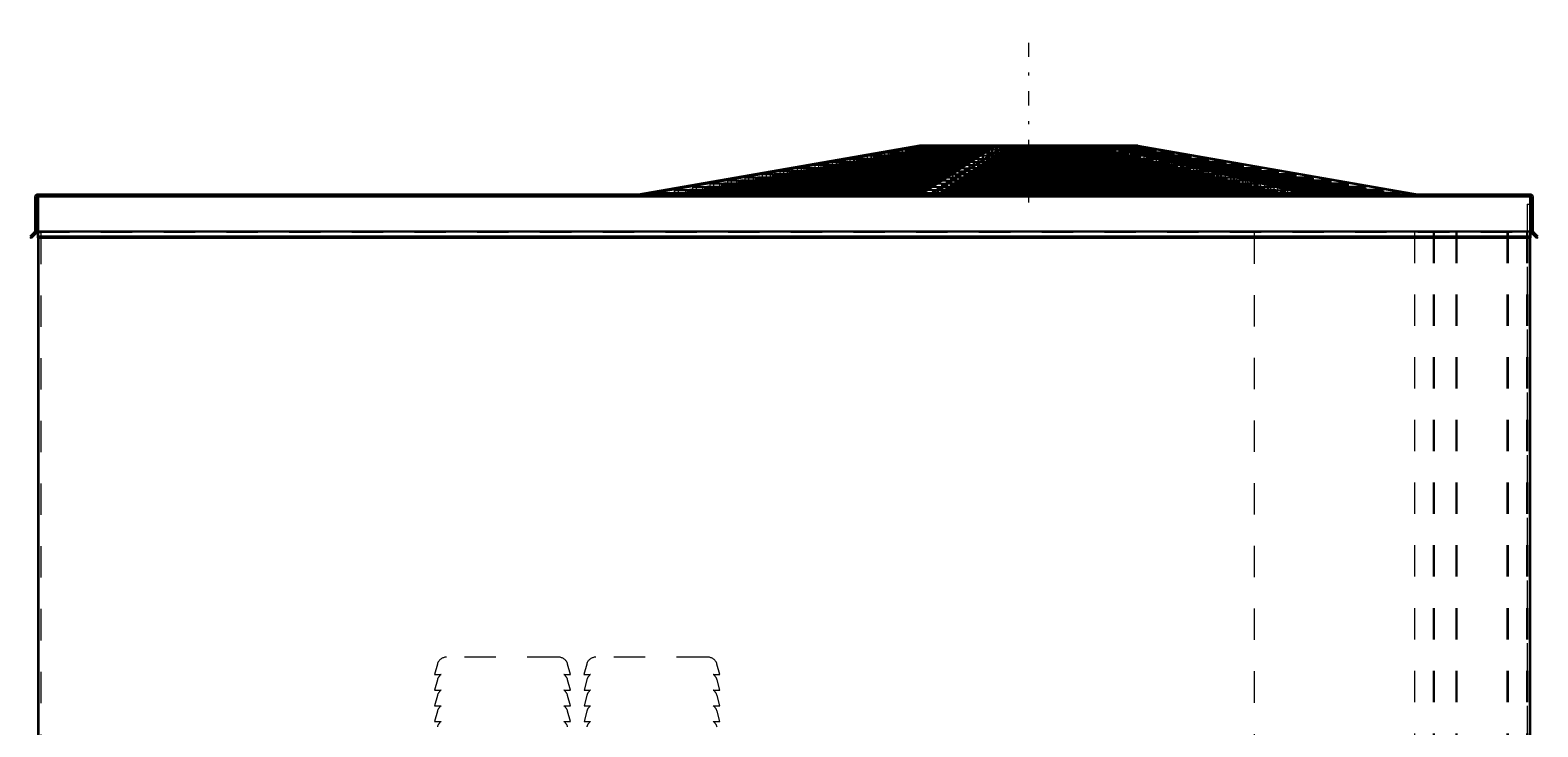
# Model space of a CAD drawing. Header units: inches. Extents: x -24.2 to 24.2, y -0.3 to 59.
# Drawn here: x -24.04 to 24.04, y 36.78 to 59 of the extents above; entities that cross this region are included whole.
import ezdxf

# ---------------------------------------------------------------- set-up
doc = ezdxf.new("R2010")
doc.units = ezdxf.units.IN
doc.header["$MEASUREMENT"] = 0
doc.linetypes.add('Center', pattern=[1.5, 0.45, -0.5, 0.05, -0.5])
doc.linetypes.add('Dashed', pattern=[2, 1, -1])
for name, color, linetype, lineweight in [('2d ConnectionPoints', 7, 'Continuous', 50), ('AM_0', 7, 'Continuous', 50), ('AM_4', 3, 'Continuous', 25), ('AM_7', 7, 'Center', 25), ('AM_9', 6, 'Dashed', 25)]:
    doc.layers.add(name, color=color, linetype=linetype, lineweight=lineweight)

msp = doc.modelspace()

# ---------------------------------------------------------------- linework, layer by layer
at = {"layer": '2d ConnectionPoints'}
msp.add_point((0, 53.75), dxfattribs=at)
msp.add_point((0, 53.75), dxfattribs=at)
at = {"layer": 'AM_0'}
for p, q in [((4.33, 55.308), (-4.643, 53.75)), ((-4.562, 53.75), (4.411, 55.308)), ((11.288, 55.308), (4.33, 55.308)), ((6.737, 55.308), (4.332, 53.75)), ((4.635, 53.75), (7.039, 55.308)), ((4.653, 55.308), (4.653, 55.279)), ((7.104, 55.308), (7.104, 55.279)), ((10.038, 55.308), (10.038, 55.279)), ((10.215, 55.308), (16.784, 53.75)), ((17.005, 53.75), (10.437, 55.308)), ((11.121, 55.279), (11.121, 55.308)), ((11.288, 55.308), (20.261, 53.75)), ((2.45, 54.901), (2.333, 54.88)), ((2.333, 54.88), (2.333, 54.802)), ((2.333, 54.88), (6.073, 54.88)), ((2.45, 54.901), (6.106, 54.901)), ((2.988, 55.001), (2.872, 54.979)), ((2.872, 54.979), (2.872, 54.901)), ((2.872, 54.979), (6.228, 54.979)), ((2.988, 55.001), (6.261, 55.001)), ((3.517, 55.098), (3.401, 55.077)), ((3.401, 55.077), (3.401, 55.001)), ((3.401, 55.077), (6.379, 55.077)), ((3.517, 55.098), (6.413, 55.098)), ((4.067, 55.2), (3.951, 55.178)), ((3.951, 55.178), (3.951, 55.098)), ((3.951, 55.178), (6.534, 55.178)), ((4.067, 55.2), (6.565, 55.2)), ((4.497, 55.279), (4.39, 55.259)), ((4.39, 55.259), (6.66, 55.259)), ((4.39, 55.259), (4.39, 55.2)), ((4.497, 55.279), (6.691, 55.279)), ((6.513, 54.901), (6.482, 54.88)), ((6.482, 54.88), (11.737, 54.88)), ((6.482, 54.88), (6.482, 54.802)), ((6.513, 54.901), (11.651, 54.901)), ((6.658, 55.001), (6.627, 54.979)), ((6.627, 54.979), (11.342, 54.979)), ((6.627, 54.979), (6.627, 54.901)), ((6.658, 55.001), (11.257, 55.001)), ((6.799, 55.098), (6.768, 55.077)), ((6.768, 55.077), (10.955, 55.077)), ((6.768, 55.077), (6.768, 55.001)), ((6.799, 55.098), (10.87, 55.098)), ((6.947, 55.2), (6.916, 55.178)), ((6.916, 55.178), (10.552, 55.178)), ((6.916, 55.178), (6.916, 55.098)), ((6.947, 55.2), (10.467, 55.2)), ((7.062, 55.279), (7.033, 55.259)), ((7.033, 55.259), (10.231, 55.259)), ((7.033, 55.259), (7.033, 55.2)), ((7.062, 55.279), (10.152, 55.279)), ((10.231, 55.259), (10.152, 55.279)), ((10.231, 55.259), (10.231, 55.2)), ((10.552, 55.178), (10.467, 55.2)), ((10.552, 55.178), (10.552, 55.098)), ((10.573, 55.279), (11.283, 55.279)), ((10.657, 55.259), (11.394, 55.259)), ((10.955, 55.077), (10.87, 55.098)), ((10.908, 55.2), (11.728, 55.2)), ((10.955, 55.077), (10.955, 55.001)), ((10.998, 55.178), (11.848, 55.178)), ((11.342, 54.979), (11.257, 55.001)), ((11.394, 55.259), (11.283, 55.279)), ((11.336, 55.098), (12.297, 55.098)), ((11.342, 54.979), (11.342, 54.901)), ((11.394, 55.2), (11.394, 55.259)), ((11.426, 55.077), (12.417, 55.077)), ((11.737, 54.88), (11.651, 54.901)), ((11.848, 55.178), (11.728, 55.2)), ((11.737, 54.88), (11.737, 54.802)), ((11.747, 55.001), (12.844, 55.001)), ((11.838, 54.979), (12.964, 54.979)), ((11.848, 55.098), (11.848, 55.178)), ((12.166, 54.901), (13.401, 54.901)), ((12.257, 54.88), (13.522, 54.88)), ((12.417, 55.077), (12.297, 55.098)), ((12.417, 55.001), (12.417, 55.077)), ((12.964, 54.979), (12.844, 55.001)), ((12.964, 54.901), (12.964, 54.979)), ((13.522, 54.88), (13.401, 54.901)), ((13.522, 54.802), (13.522, 54.88)), ((-0.245, 54.404), (-0.36, 54.382)), ((-0.36, 54.382), (-0.36, 54.304)), ((-0.36, 54.382), (5.307, 54.382)), ((-0.245, 54.404), (5.34, 54.404)), ((0.295, 54.503), (0.179, 54.482)), ((0.179, 54.482), (0.179, 54.404)), ((0.179, 54.482), (5.461, 54.482)), ((0.295, 54.503), (5.495, 54.503)), ((0.833, 54.603), (0.717, 54.581)), ((0.717, 54.581), (0.717, 54.503)), ((0.717, 54.581), (5.612, 54.581)), ((0.833, 54.603), (5.646, 54.603)), ((1.372, 54.702), (1.256, 54.681)), ((1.256, 54.681), (1.256, 54.603)), ((1.256, 54.681), (5.767, 54.681)), ((1.372, 54.702), (5.8, 54.702)), ((1.911, 54.802), (1.795, 54.78)), ((1.795, 54.78), (1.795, 54.702)), ((1.795, 54.78), (5.922, 54.78)), ((1.911, 54.802), (5.955, 54.802)), ((5.791, 54.404), (5.76, 54.382)), ((5.76, 54.382), (13.708, 54.382)), ((5.76, 54.382), (5.76, 54.304)), ((5.791, 54.404), (13.624, 54.404)), ((5.936, 54.503), (5.905, 54.482)), ((5.905, 54.482), (13.314, 54.482)), ((5.905, 54.482), (5.905, 54.404)), ((5.936, 54.503), (13.229, 54.503)), ((6.08, 54.603), (6.049, 54.581)), ((6.049, 54.581), (12.92, 54.581)), ((6.049, 54.581), (6.049, 54.503)), ((6.08, 54.603), (12.835, 54.603)), ((6.224, 54.702), (6.193, 54.681)), ((6.193, 54.681), (12.525, 54.681)), ((6.193, 54.681), (6.193, 54.603)), ((6.224, 54.702), (12.44, 54.702)), ((6.369, 54.802), (6.338, 54.78)), ((6.338, 54.78), (12.131, 54.78)), ((6.338, 54.78), (6.338, 54.702)), ((6.369, 54.802), (12.046, 54.802)), ((12.131, 54.78), (12.046, 54.802)), ((12.131, 54.78), (12.131, 54.702)), ((12.525, 54.681), (12.44, 54.702)), ((12.525, 54.681), (12.525, 54.603)), ((12.586, 54.802), (13.959, 54.802)), ((12.676, 54.78), (14.079, 54.78)), ((12.92, 54.581), (12.835, 54.603)), ((12.92, 54.581), (12.92, 54.503)), ((13.006, 54.702), (14.517, 54.702)), ((13.096, 54.681), (14.637, 54.681)), ((13.314, 54.482), (13.229, 54.503)), ((13.314, 54.482), (13.314, 54.404)), ((13.425, 54.603), (15.075, 54.603)), ((13.516, 54.581), (15.195, 54.581)), ((13.708, 54.382), (13.624, 54.404)), ((13.708, 54.382), (13.708, 54.304)), ((13.844, 54.503), (15.632, 54.503)), ((13.934, 54.482), (15.752, 54.482)), ((14.079, 54.78), (13.959, 54.802)), ((14.079, 54.702), (14.079, 54.78)), ((14.264, 54.404), (16.19, 54.404)), ((14.354, 54.382), (16.31, 54.382)), ((14.637, 54.681), (14.517, 54.702)), ((14.637, 54.603), (14.637, 54.681)), ((15.195, 54.581), (15.075, 54.603)), ((15.195, 54.503), (15.195, 54.581)), ((15.752, 54.482), (15.632, 54.503)), ((15.752, 54.404), (15.752, 54.482)), ((16.31, 54.382), (16.19, 54.404)), ((16.31, 54.304), (16.31, 54.382)), ((-2.949, 53.904), (-3.065, 53.883)), ((-3.065, 53.883), (-3.065, 53.807)), ((-3.065, 53.883), (4.535, 53.883)), ((-2.949, 53.904), (4.568, 53.904)), ((-2.399, 54.006), (-2.515, 53.984)), ((-2.515, 53.984), (-2.515, 53.904)), ((-2.515, 53.984), (4.693, 53.984)), ((-2.399, 54.006), (4.726, 54.006)), ((-1.861, 54.105), (-1.977, 54.084)), ((-1.977, 54.084), (-1.977, 54.006)), ((-1.977, 54.084), (4.847, 54.084)), ((-1.861, 54.105), (4.88, 54.105)), ((-1.322, 54.205), (-1.438, 54.183)), ((-1.438, 54.183), (-1.438, 54.105)), ((-1.438, 54.183), (4.998, 54.183)), ((-1.322, 54.205), (5.031, 54.205)), ((-0.784, 54.304), (-0.9, 54.283)), ((-0.9, 54.283), (-0.9, 54.205)), ((-0.9, 54.283), (5.152, 54.283)), ((-0.784, 54.304), (5.186, 54.304)), ((5.067, 53.904), (5.036, 53.883)), ((5.036, 53.883), (15.689, 53.883)), ((5.036, 53.883), (5.036, 53.807)), ((5.067, 53.904), (15.604, 53.904)), ((5.214, 54.006), (5.183, 53.984)), ((5.183, 53.984), (15.285, 53.984)), ((5.183, 53.984), (5.183, 53.904)), ((5.214, 54.006), (15.201, 54.006)), ((5.358, 54.105), (5.327, 54.084)), ((5.327, 54.084), (14.892, 54.084)), ((5.327, 54.084), (5.327, 54.006)), ((5.358, 54.105), (14.807, 54.105)), ((5.503, 54.205), (5.472, 54.183)), ((5.472, 54.183), (14.497, 54.183)), ((5.472, 54.183), (5.472, 54.105)), ((5.503, 54.205), (14.412, 54.205)), ((5.647, 54.304), (5.616, 54.283)), ((5.616, 54.283), (14.103, 54.283)), ((5.616, 54.283), (5.616, 54.205)), ((5.647, 54.304), (14.018, 54.304)), ((14.103, 54.283), (14.018, 54.304)), ((14.103, 54.283), (14.103, 54.205)), ((14.497, 54.183), (14.412, 54.205)), ((14.497, 54.183), (14.497, 54.105)), ((14.683, 54.304), (16.748, 54.304)), ((14.774, 54.283), (16.868, 54.283)), ((14.892, 54.084), (14.807, 54.105)), ((14.892, 54.084), (14.892, 54.006)), ((15.102, 54.205), (17.305, 54.205)), ((15.193, 54.183), (17.425, 54.183)), ((15.285, 53.984), (15.201, 54.006)), ((15.285, 53.984), (15.285, 53.904)), ((15.522, 54.105), (17.863, 54.105)), ((15.689, 53.883), (15.604, 53.904)), ((15.612, 54.084), (17.983, 54.084)), ((15.689, 53.883), (15.689, 53.807)), ((15.944, 54.006), (18.42, 54.006)), ((16.031, 53.984), (18.54, 53.984)), ((16.369, 53.904), (18.99, 53.904)), ((16.46, 53.883), (19.11, 53.883)), ((16.868, 54.283), (16.748, 54.304)), ((16.868, 54.205), (16.868, 54.283)), ((17.425, 54.183), (17.305, 54.205)), ((17.425, 54.105), (17.425, 54.183)), ((17.983, 54.084), (17.863, 54.105)), ((17.983, 54.006), (17.983, 54.084)), ((18.54, 53.984), (18.42, 54.006)), ((18.54, 53.904), (18.54, 53.984)), ((19.11, 53.883), (18.99, 53.904)), ((19.11, 53.807), (19.11, 53.883)), ((-23.877, 53.67), (-23.877, 52.586)), ((23.798, 53.75), (-23.798, 53.75)), ((-23.795, 53.75), (-23.795, 52.376)), ((-23.782, 53.75), (-23.782, 53.743)), ((23.782, 53.743), (-23.782, 53.743)), ((-3.478, 53.807), (-3.594, 53.785)), ((-3.594, 53.785), (-3.594, 53.75)), ((-3.594, 53.785), (4.384, 53.785)), ((-3.478, 53.807), (4.417, 53.807)), ((4.925, 53.807), (4.894, 53.785)), ((4.894, 53.785), (16.075, 53.785)), ((4.894, 53.785), (4.894, 53.75)), ((4.925, 53.807), (15.991, 53.807)), ((16.075, 53.785), (15.991, 53.807)), ((16.075, 53.785), (16.075, 53.75)), ((16.781, 53.807), (19.537, 53.807)), ((16.871, 53.785), (19.657, 53.785)), ((19.657, 53.785), (19.537, 53.807)), ((19.657, 53.75), (19.657, 53.785)), ((23.782, 53.75), (23.782, 53.743)), ((23.795, 53.75), (23.795, 52.376)), ((23.878, 52.586), (23.878, 53.67)), ((-23.887, 52.562), (-24.041, 52.409)), ((-24.041, 52.409), (-24.008, 52.376)), ((-24.008, 52.376), (-23.812, 52.572)), ((-23.812, 52.572), (-23.795, 52.572)), ((23.795, 52.409), (-23.795, 52.409)), ((23.795, 52.572), (23.812, 52.572)), ((23.812, 52.572), (24.008, 52.376)), ((24.041, 52.409), (23.887, 52.562)), ((24.008, 52.376), (24.041, 52.409)), ((23.795, 52.376), (-23.795, 52.376)), ((-23.782, 52.376), (-23.782, 4.49)), ((23.782, 52.376), (23.782, 4.49))]:
    msp.add_line(p, q, dxfattribs=at)
for centre, radius, start, end in [((-23.798, 53.67), 0.08, 90, 180), ((23.798, 53.67), 0.08, 0, 90), ((-23.911, 52.586), 0.034, 315, 360), ((23.911, 52.586), 0.034, 180, 225)]:
    msp.add_arc(centre, radius, start, end, dxfattribs=at)
at = {"layer": 'AM_4'}
for p, q in [((23.795, 53.67), (-23.795, 53.67)), ((23.795, 52.586), (-23.795, 52.586)), ((23.795, 52.562), (-23.795, 52.562))]:
    msp.add_line(p, q, dxfattribs=at)
at = {"layer": 'AM_7'}
msp.add_line((7.809, 53.5), (7.809, 59), dxfattribs=at)
at = {"layer": 'AM_9'}
for p, q in [((-1.387, 53.75), (5.181, 55.308)), ((5.403, 55.308), (-1.166, 53.75)), ((4.496, 55.308), (4.496, 53.75)), ((4.572, 55.308), (4.572, 53.75)), ((4.742, 55.308), (4.742, 54.966)), ((4.844, 54.808), (4.844, 55.308)), ((4.868, 54.808), (4.868, 55.308)), ((4.905, 54.808), (4.905, 55.308)), ((4.928, 54.808), (4.928, 55.308)), ((5.117, 54.966), (5.117, 55.308)), ((5.359, 55.308), (5.359, 53.75)), ((5.58, 55.308), (5.58, 53.75)), ((5.613, 54.966), (5.613, 55.308)), ((5.988, 54.966), (5.988, 55.308)), ((6.495, 54.808), (6.495, 55.308)), ((6.506, 54.808), (6.506, 55.308)), ((6.555, 54.808), (6.555, 55.308)), ((6.565, 54.808), (6.565, 55.308)), ((6.801, 55.308), (6.801, 53.75)), ((7.076, 54.808), (7.076, 55.308)), ((7.091, 54.808), (7.091, 55.308)), ((7.179, 54.808), (7.179, 55.308)), ((7.192, 54.808), (7.192, 55.308)), ((7.434, 54.966), (7.434, 55.308)), ((7.484, 54.808), (7.484, 55.308)), ((7.499, 54.808), (7.499, 55.308)), ((7.53, 54.808), (7.53, 55.308)), ((7.542, 54.808), (7.542, 55.308)), ((8.076, 54.808), (8.076, 55.308)), ((8.088, 54.808), (8.088, 55.308)), ((8.119, 54.808), (8.119, 55.308)), ((8.134, 54.808), (8.134, 55.308)), ((8.184, 54.966), (8.184, 55.308)), ((8.426, 54.808), (8.426, 55.308)), ((8.439, 54.808), (8.439, 55.308)), ((8.514, 55.308), (8.514, 53.75)), ((8.527, 54.808), (8.527, 55.308)), ((8.542, 54.808), (8.542, 55.308)), ((10.983, 53.75), (8.579, 55.308)), ((8.817, 55.308), (8.817, 53.75)), ((8.881, 55.308), (11.286, 53.75)), ((9.053, 54.808), (9.053, 55.308)), ((9.063, 54.808), (9.063, 55.308)), ((9.112, 54.808), (9.112, 55.308)), ((9.123, 54.808), (9.123, 55.308)), ((9.63, 55.308), (9.63, 54.966)), ((10.005, 54.966), (10.005, 55.308)), ((10.259, 55.308), (10.259, 53.75)), ((10.501, 54.966), (10.501, 55.308)), ((10.69, 54.808), (10.69, 55.308)), ((10.713, 54.808), (10.713, 55.308)), ((10.75, 54.808), (10.75, 55.308)), ((10.774, 54.808), (10.774, 55.308)), ((10.876, 54.966), (10.876, 55.308)), ((10.965, 55.308), (10.965, 53.75)), ((11.046, 55.308), (11.046, 53.75)), ((20.18, 53.75), (11.207, 55.308)), ((2.217, 54.901), (2.096, 54.88)), ((2.333, 54.88), (2.096, 54.88)), ((2.096, 54.88), (2.096, 53.75)), ((2.217, 54.901), (2.217, 53.75)), ((2.45, 54.901), (2.217, 54.901)), ((2.252, 54.88), (2.369, 54.901)), ((2.252, 54.88), (2.252, 53.75)), ((2.369, 54.901), (2.369, 53.75)), ((2.45, 54.901), (2.45, 53.75)), ((2.774, 55.001), (2.654, 54.979)), ((2.872, 54.979), (2.654, 54.979)), ((2.654, 54.979), (2.654, 53.75)), ((2.774, 55.001), (2.774, 53.75)), ((2.988, 55.001), (2.774, 55.001)), ((2.791, 54.979), (2.907, 55.001)), ((2.791, 54.979), (2.791, 53.75)), ((2.872, 54.901), (2.872, 53.75)), ((2.907, 55.001), (2.907, 53.75)), ((2.988, 55.001), (2.988, 53.75)), ((3.321, 55.098), (3.201, 55.077)), ((3.401, 55.077), (3.201, 55.077)), ((3.201, 55.077), (3.201, 53.75)), ((3.32, 55.077), (3.436, 55.098)), ((3.32, 55.077), (3.32, 53.75)), ((3.321, 55.098), (3.321, 53.75)), ((3.517, 55.098), (3.321, 55.098)), ((3.401, 55.001), (3.401, 53.75)), ((3.436, 55.098), (3.436, 53.75)), ((3.517, 55.098), (3.517, 53.75)), ((3.746, 54.901), (3.66, 54.88)), ((3.66, 54.88), (3.66, 53.75)), ((3.746, 54.901), (3.746, 53.75)), ((3.89, 55.2), (3.77, 55.178)), ((3.77, 55.178), (3.77, 53.75)), ((3.951, 55.178), (3.77, 55.178)), ((3.87, 55.178), (3.986, 55.2)), ((3.87, 55.178), (3.87, 53.75)), ((3.881, 54.88), (3.967, 54.901)), ((3.881, 54.88), (3.881, 53.75)), ((3.89, 55.2), (3.89, 53.75)), ((4.067, 55.2), (3.89, 55.2)), ((3.951, 55.098), (3.951, 53.75)), ((3.967, 54.901), (3.967, 53.75)), ((3.986, 55.2), (3.986, 53.75)), ((4.14, 55.001), (4.055, 54.979)), ((4.055, 54.979), (4.055, 53.75)), ((4.067, 55.2), (4.067, 53.75)), ((4.14, 55.001), (4.14, 53.75)), ((4.335, 55.279), (4.224, 55.259)), ((4.224, 55.259), (4.224, 53.75)), ((4.39, 55.259), (4.224, 55.259)), ((4.276, 54.979), (4.361, 55.001)), ((4.276, 54.979), (4.276, 53.75)), ((4.309, 55.259), (4.416, 55.279)), ((4.309, 55.259), (4.309, 53.75)), ((4.335, 55.279), (4.335, 53.75)), ((4.496, 55.279), (4.335, 55.279)), ((4.361, 55.001), (4.361, 53.75)), ((4.39, 55.2), (4.39, 53.75)), ((4.416, 55.279), (4.416, 53.75)), ((4.527, 55.098), (4.442, 55.077)), ((4.442, 55.077), (4.442, 53.75)), ((4.497, 55.279), (4.497, 53.75)), ((4.527, 55.098), (4.527, 53.75)), ((4.653, 55.279), (4.653, 53.75)), ((4.663, 55.077), (4.748, 55.098)), ((4.663, 55.077), (4.663, 53.75)), ((4.742, 54.966), (5.988, 54.966)), ((4.748, 55.098), (4.748, 53.75)), ((4.929, 55.2), (4.844, 55.178)), ((4.844, 55.178), (4.844, 53.75)), ((4.929, 55.2), (4.929, 53.75)), ((5.066, 55.178), (5.151, 55.2)), ((5.066, 55.178), (5.066, 53.75)), ((5.151, 55.2), (5.151, 53.75)), ((5.244, 55.279), (5.166, 55.259)), ((5.166, 55.259), (5.166, 53.75)), ((5.244, 55.279), (5.244, 53.75)), ((5.387, 55.259), (5.466, 55.279)), ((5.387, 55.259), (5.387, 53.75)), ((5.466, 55.279), (5.466, 53.75)), ((6.482, 54.88), (6.073, 54.88)), ((6.513, 54.901), (6.106, 54.901)), ((6.18, 54.88), (6.211, 54.901)), ((6.18, 54.88), (6.18, 53.75)), ((6.211, 54.901), (6.211, 53.75)), ((6.627, 54.979), (6.228, 54.979)), ((6.658, 55.001), (6.261, 55.001)), ((6.324, 54.979), (6.355, 55.001)), ((6.324, 54.979), (6.324, 53.75)), ((6.355, 55.001), (6.355, 53.75)), ((6.768, 55.077), (6.379, 55.077)), ((6.799, 55.098), (6.413, 55.098)), ((6.466, 55.077), (6.497, 55.098)), ((6.466, 55.077), (6.466, 53.75)), ((6.497, 55.098), (6.497, 53.75)), ((6.513, 54.901), (6.513, 53.75)), ((6.916, 55.178), (6.534, 55.178)), ((6.947, 55.2), (6.565, 55.2)), ((6.613, 55.178), (6.644, 55.2)), ((6.613, 55.178), (6.613, 53.75)), ((6.627, 54.901), (6.627, 53.75)), ((6.644, 55.2), (6.644, 53.75)), ((6.658, 55.001), (6.658, 53.75)), ((7.033, 55.259), (6.66, 55.259)), ((7.062, 55.279), (6.691, 55.279)), ((6.731, 55.259), (6.76, 55.279)), ((6.731, 55.259), (6.731, 53.75)), ((6.76, 55.279), (6.76, 53.75)), ((6.768, 55.001), (6.768, 53.75)), ((6.799, 55.098), (6.799, 53.75)), ((6.916, 55.098), (6.916, 53.75)), ((6.947, 55.2), (6.947, 53.75)), ((7.033, 55.2), (7.033, 53.75)), ((7.062, 55.279), (7.062, 53.75)), ((7.104, 55.279), (7.104, 53.75)), ((7.434, 54.966), (8.184, 54.966)), ((8.556, 55.279), (8.585, 55.259)), ((8.556, 55.279), (8.556, 53.75)), ((8.585, 55.259), (8.585, 53.75)), ((8.671, 55.2), (8.702, 55.178)), ((8.671, 55.2), (8.671, 53.75)), ((8.702, 55.178), (8.702, 53.75)), ((8.819, 55.098), (8.85, 55.077)), ((8.819, 55.098), (8.819, 53.75)), ((8.85, 55.077), (8.85, 53.75)), ((8.887, 55.259), (8.858, 55.279)), ((8.858, 55.279), (8.858, 53.75)), ((8.887, 55.259), (8.887, 53.75)), ((8.96, 55.001), (8.991, 54.979)), ((8.96, 55.001), (8.96, 53.75)), ((9.005, 55.178), (8.974, 55.2)), ((8.974, 55.2), (8.974, 53.75)), ((8.991, 54.979), (8.991, 53.75)), ((9.005, 55.178), (9.005, 53.75)), ((9.105, 54.901), (9.105, 53.75)), ((9.105, 54.901), (9.136, 54.88)), ((9.152, 55.077), (9.121, 55.098)), ((9.121, 55.098), (9.121, 53.75)), ((9.136, 54.88), (9.136, 53.75)), ((9.152, 55.077), (9.152, 53.75)), ((9.294, 54.979), (9.263, 55.001)), ((9.263, 55.001), (9.263, 53.75)), ((9.294, 54.979), (9.294, 53.75)), ((9.438, 54.88), (9.407, 54.901)), ((9.407, 54.901), (9.407, 53.75)), ((9.438, 54.88), (9.438, 53.75)), ((9.63, 54.966), (10.876, 54.966)), ((10.038, 55.279), (10.038, 53.75)), ((10.573, 55.279), (10.152, 55.279)), ((10.152, 55.279), (10.152, 53.75)), ((10.657, 55.259), (10.231, 55.259)), ((10.231, 55.2), (10.231, 53.75)), ((10.374, 55.279), (10.374, 53.75)), ((10.374, 55.279), (10.452, 55.259)), ((10.452, 55.259), (10.452, 53.75)), ((10.908, 55.2), (10.467, 55.2)), ((10.467, 55.2), (10.467, 53.75)), ((10.552, 55.098), (10.551, 53.75)), ((10.998, 55.178), (10.552, 55.178)), ((10.689, 55.2), (10.689, 53.75)), ((10.689, 55.2), (10.774, 55.178)), ((10.774, 55.178), (10.774, 53.75)), ((11.336, 55.098), (10.87, 55.098)), ((10.87, 55.098), (10.87, 53.75)), ((11.426, 55.077), (10.955, 55.077)), ((10.955, 55.001), (10.955, 53.75)), ((11.091, 55.098), (11.091, 53.75)), ((11.091, 55.098), (11.176, 55.077)), ((11.121, 55.279), (11.228, 55.259)), ((11.121, 55.279), (11.121, 53.75)), ((11.121, 53.75), (11.121, 55.279)), ((11.176, 55.077), (11.176, 53.75)), ((11.202, 55.279), (11.202, 53.75)), ((11.309, 55.259), (11.202, 55.279)), ((11.228, 55.259), (11.228, 53.75)), ((11.257, 55.001), (11.747, 55.001)), ((11.257, 55.001), (11.257, 53.75)), ((11.283, 53.75), (11.283, 55.279)), ((11.309, 55.259), (11.309, 53.75)), ((11.838, 54.979), (11.342, 54.979)), ((11.342, 54.901), (11.342, 53.75)), ((11.394, 53.75), (11.394, 55.2)), ((11.478, 55.001), (11.478, 53.75)), ((11.478, 55.001), (11.563, 54.979)), ((11.551, 55.2), (11.551, 53.75)), ((11.551, 55.2), (11.667, 55.178)), ((11.563, 54.979), (11.563, 53.75)), ((11.632, 55.2), (11.632, 53.75)), ((11.748, 55.178), (11.632, 55.2)), ((11.651, 54.901), (12.166, 54.901)), ((11.651, 54.901), (11.651, 53.75)), ((11.667, 55.178), (11.667, 53.75)), ((11.728, 53.75), (11.728, 55.2)), ((12.257, 54.88), (11.737, 54.88)), ((11.748, 55.178), (11.748, 53.75)), ((11.848, 53.75), (11.848, 55.098)), ((11.872, 54.901), (11.872, 53.75)), ((11.872, 54.901), (11.958, 54.88)), ((11.958, 54.88), (11.958, 53.75)), ((12.101, 55.098), (12.101, 53.75)), ((12.101, 55.098), (12.217, 55.077)), ((12.182, 55.098), (12.182, 53.75)), ((12.298, 55.077), (12.182, 55.098)), ((12.217, 55.077), (12.217, 53.75)), ((12.297, 53.75), (12.297, 55.098)), ((12.298, 55.077), (12.298, 53.75)), ((12.417, 53.75), (12.417, 55.001)), ((12.63, 55.001), (12.746, 54.979)), ((12.63, 55.001), (12.63, 53.75)), ((12.711, 55.001), (12.711, 53.75)), ((12.827, 54.979), (12.711, 55.001)), ((12.746, 54.979), (12.746, 53.75)), ((12.827, 54.979), (12.827, 53.75)), ((12.844, 53.75), (12.844, 55.001)), ((12.964, 53.75), (12.964, 54.901)), ((13.168, 54.901), (13.168, 53.75)), ((13.168, 54.901), (13.285, 54.88)), ((13.249, 54.901), (13.249, 53.75)), ((13.366, 54.88), (13.249, 54.901)), ((13.285, 54.88), (13.285, 53.75)), ((13.366, 54.88), (13.366, 53.75)), ((13.401, 53.75), (13.401, 54.901)), ((-0.572, 54.404), (-0.692, 54.382)), ((-0.692, 54.382), (-0.692, 53.75)), ((-0.36, 54.382), (-0.692, 54.382)), ((-0.572, 54.404), (-0.572, 53.75)), ((-0.245, 54.404), (-0.572, 54.404)), ((-0.441, 54.382), (-0.326, 54.404)), ((-0.441, 54.382), (-0.441, 53.75)), ((-0.326, 54.404), (-0.326, 53.75)), ((-0.245, 54.404), (-0.245, 53.75)), ((-0.014, 54.503), (-0.134, 54.482)), ((0.179, 54.482), (-0.134, 54.482)), ((-0.134, 54.482), (-0.134, 53.75)), ((-0.014, 54.503), (-0.014, 53.75)), ((0.295, 54.503), (-0.014, 54.503)), ((0.098, 54.482), (0.214, 54.503)), ((0.098, 54.482), (0.098, 53.75)), ((0.179, 54.404), (0.179, 53.75)), ((0.214, 54.503), (0.214, 53.75)), ((0.295, 54.503), (0.295, 53.75)), ((0.543, 54.603), (0.423, 54.581)), ((0.423, 54.581), (0.423, 53.75)), ((0.717, 54.581), (0.423, 54.581)), ((0.543, 54.603), (0.543, 53.75)), ((0.833, 54.603), (0.543, 54.603)), ((0.636, 54.581), (0.752, 54.603)), ((0.636, 54.581), (0.636, 53.75)), ((0.717, 54.503), (0.717, 53.75)), ((0.752, 54.603), (0.752, 53.75)), ((0.833, 54.603), (0.833, 53.75)), ((1.101, 54.702), (0.981, 54.681)), ((1.256, 54.681), (0.981, 54.681)), ((0.981, 54.681), (0.981, 53.75)), ((1.101, 54.702), (1.101, 53.75)), ((1.372, 54.702), (1.101, 54.702)), ((1.175, 54.681), (1.291, 54.702)), ((1.175, 54.681), (1.175, 53.75)), ((1.256, 54.603), (1.256, 53.75)), ((1.291, 54.702), (1.291, 53.75)), ((1.372, 54.702), (1.372, 53.75)), ((1.659, 54.802), (1.539, 54.78)), ((1.539, 54.78), (1.539, 53.75)), ((1.795, 54.78), (1.539, 54.78)), ((1.659, 54.802), (1.659, 53.75)), ((1.911, 54.802), (1.659, 54.802)), ((1.773, 54.404), (1.688, 54.382)), ((1.688, 54.382), (1.688, 53.75)), ((1.714, 54.78), (1.83, 54.802)), ((1.714, 54.78), (1.714, 53.75)), ((1.773, 54.404), (1.773, 53.75)), ((1.795, 54.702), (1.795, 53.75)), ((1.83, 54.802), (1.83, 53.75)), ((1.91, 54.382), (1.994, 54.404)), ((1.91, 54.382), (1.91, 53.75)), ((1.911, 54.802), (1.911, 53.75)), ((1.994, 54.404), (1.994, 53.75)), ((2.168, 54.503), (2.083, 54.482)), ((2.083, 54.482), (2.083, 53.75)), ((2.168, 54.503), (2.168, 53.75)), ((2.304, 54.482), (2.389, 54.503)), ((2.304, 54.482), (2.304, 53.75)), ((2.333, 54.802), (2.333, 53.75)), ((2.389, 54.503), (2.389, 53.75)), ((2.562, 54.603), (2.477, 54.581)), ((2.477, 54.581), (2.477, 53.75)), ((2.562, 54.603), (2.562, 53.75)), ((2.698, 54.581), (2.783, 54.603)), ((2.698, 54.581), (2.698, 53.75)), ((2.783, 54.603), (2.783, 53.75)), ((2.956, 54.702), (2.871, 54.681)), ((2.871, 54.681), (2.871, 53.75)), ((2.956, 54.702), (2.956, 53.75)), ((3.093, 54.681), (3.178, 54.702)), ((3.093, 54.681), (3.093, 53.75)), ((3.178, 54.702), (3.178, 53.75)), ((3.351, 54.802), (3.266, 54.78)), ((3.266, 54.78), (3.266, 53.75)), ((3.351, 54.802), (3.351, 53.75)), ((3.487, 54.78), (3.572, 54.802)), ((3.487, 54.78), (3.487, 53.75)), ((3.572, 54.802), (3.572, 53.75)), ((4.844, 54.808), (7.542, 54.808)), ((5.76, 54.382), (5.307, 54.382)), ((5.791, 54.404), (5.34, 54.404)), ((5.458, 54.382), (5.489, 54.404)), ((5.458, 54.382), (5.458, 53.75)), ((5.905, 54.482), (5.461, 54.482)), ((5.489, 54.404), (5.489, 53.75)), ((5.936, 54.503), (5.495, 54.503)), ((5.602, 54.482), (5.633, 54.503)), ((5.602, 54.482), (5.602, 53.75)), ((6.049, 54.581), (5.612, 54.581)), ((5.633, 54.503), (5.633, 53.75)), ((6.08, 54.603), (5.646, 54.603)), ((5.747, 54.581), (5.778, 54.603)), ((5.747, 54.581), (5.747, 53.75)), ((6.193, 54.681), (5.767, 54.681)), ((5.778, 54.603), (5.778, 53.75)), ((5.791, 54.404), (5.791, 53.75)), ((6.224, 54.702), (5.8, 54.702)), ((5.891, 54.681), (5.922, 54.702)), ((5.891, 54.681), (5.891, 53.75)), ((5.905, 54.404), (5.905, 53.75)), ((6.338, 54.78), (5.922, 54.78)), ((5.922, 54.702), (5.922, 53.75)), ((5.936, 54.503), (5.936, 53.75)), ((6.369, 54.802), (5.955, 54.802)), ((6.036, 54.78), (6.067, 54.802)), ((6.036, 54.78), (6.036, 53.75)), ((6.049, 54.503), (6.049, 53.75)), ((6.067, 54.802), (6.067, 53.75)), ((6.08, 54.603), (6.08, 53.75)), ((6.193, 54.603), (6.193, 53.75)), ((6.224, 54.702), (6.224, 53.75)), ((6.338, 54.702), (6.338, 53.75)), ((6.369, 54.802), (6.369, 53.75)), ((6.482, 54.802), (6.482, 53.75)), ((8.076, 54.808), (10.774, 54.808)), ((9.249, 54.802), (9.249, 53.75)), ((9.249, 54.802), (9.28, 54.78)), ((9.28, 54.78), (9.28, 53.75)), ((9.394, 54.702), (9.394, 53.75)), ((9.394, 54.702), (9.425, 54.681)), ((9.425, 54.681), (9.425, 53.75)), ((9.538, 54.603), (9.538, 53.75)), ((9.538, 54.603), (9.569, 54.581)), ((9.582, 54.78), (9.551, 54.802)), ((9.551, 54.802), (9.551, 53.75)), ((9.569, 54.581), (9.569, 53.75)), ((9.582, 54.78), (9.582, 53.75)), ((9.682, 54.503), (9.682, 53.75)), ((9.682, 54.503), (9.713, 54.482)), ((9.727, 54.681), (9.696, 54.702)), ((9.696, 54.702), (9.696, 53.75)), ((9.713, 54.482), (9.713, 53.75)), ((9.727, 54.681), (9.727, 53.75)), ((9.827, 54.404), (9.827, 53.75)), ((9.827, 54.404), (9.858, 54.382)), ((9.871, 54.581), (9.84, 54.603)), ((9.84, 54.603), (9.84, 53.75)), ((9.858, 54.382), (9.858, 53.75)), ((9.871, 54.581), (9.871, 53.75)), ((10.016, 54.482), (9.985, 54.503)), ((9.985, 54.503), (9.985, 53.75)), ((10.016, 54.482), (10.016, 53.75)), ((10.16, 54.382), (10.129, 54.404)), ((10.129, 54.404), (10.129, 53.75)), ((10.16, 54.382), (10.16, 53.75)), ((11.737, 54.802), (11.737, 53.75)), ((12.586, 54.802), (12.046, 54.802)), ((12.046, 54.802), (12.046, 53.75)), ((12.676, 54.78), (12.131, 54.78)), ((12.131, 54.702), (12.131, 53.75)), ((12.267, 54.802), (12.267, 53.75)), ((12.267, 54.802), (12.352, 54.78)), ((12.352, 54.78), (12.352, 53.75)), ((13.006, 54.702), (12.44, 54.702)), ((12.44, 54.702), (12.44, 53.75)), ((13.096, 54.681), (12.525, 54.681)), ((12.525, 54.603), (12.525, 53.75)), ((12.662, 54.702), (12.662, 53.75)), ((12.662, 54.702), (12.747, 54.681)), ((12.747, 54.681), (12.747, 53.75)), ((12.835, 54.603), (13.425, 54.603)), ((12.835, 54.603), (12.835, 53.75)), ((13.516, 54.581), (12.92, 54.581)), ((12.92, 54.503), (12.92, 53.75)), ((13.056, 54.603), (13.056, 53.75)), ((13.056, 54.603), (13.141, 54.581)), ((13.141, 54.581), (13.141, 53.75)), ((13.844, 54.503), (13.229, 54.503)), ((13.229, 54.503), (13.229, 53.75)), ((13.934, 54.482), (13.314, 54.482)), ((13.314, 54.404), (13.314, 53.75)), ((13.45, 54.503), (13.45, 53.75)), ((13.45, 54.503), (13.535, 54.482)), ((13.522, 53.75), (13.522, 54.802)), ((13.535, 54.482), (13.535, 53.75)), ((14.264, 54.404), (13.624, 54.404)), ((13.624, 54.404), (13.624, 53.75)), ((13.707, 54.802), (13.823, 54.78)), ((13.707, 54.802), (13.707, 53.75)), ((14.354, 54.382), (13.708, 54.382)), ((13.788, 54.802), (13.788, 53.75)), ((13.904, 54.78), (13.788, 54.802)), ((13.823, 54.78), (13.823, 53.75)), ((13.845, 54.404), (13.845, 53.75)), ((13.845, 54.404), (13.93, 54.382)), ((13.904, 54.78), (13.904, 53.75)), ((13.93, 54.382), (13.93, 53.75)), ((13.959, 53.75), (13.959, 54.802)), ((14.079, 53.75), (14.079, 54.702)), ((14.246, 54.702), (14.362, 54.681)), ((14.246, 54.702), (14.246, 53.75)), ((14.327, 54.702), (14.327, 53.75)), ((14.443, 54.681), (14.327, 54.702)), ((14.362, 54.681), (14.362, 53.75)), ((14.443, 54.681), (14.443, 53.75)), ((14.517, 53.75), (14.517, 54.702)), ((14.637, 53.75), (14.637, 54.603)), ((14.785, 54.603), (14.901, 54.581)), ((14.785, 54.603), (14.785, 53.75)), ((14.866, 54.603), (14.866, 53.75)), ((14.982, 54.581), (14.866, 54.603)), ((14.901, 54.581), (14.901, 53.75)), ((14.982, 54.581), (14.982, 53.75)), ((15.075, 53.75), (15.075, 54.603)), ((15.195, 53.75), (15.195, 54.503)), ((15.323, 54.503), (15.323, 53.75)), ((15.323, 54.503), (15.439, 54.482)), ((15.404, 54.503), (15.404, 53.75)), ((15.52, 54.482), (15.404, 54.503)), ((15.439, 54.482), (15.439, 53.75)), ((15.52, 54.482), (15.52, 53.75)), ((15.632, 53.75), (15.632, 54.503)), ((15.752, 53.75), (15.752, 54.404)), ((15.863, 54.404), (15.863, 53.75)), ((15.863, 54.404), (15.978, 54.382)), ((15.944, 54.404), (15.944, 53.75)), ((16.059, 54.382), (15.944, 54.404)), ((15.978, 54.382), (15.978, 53.75)), ((16.059, 54.382), (16.059, 53.75)), ((16.19, 53.75), (16.19, 54.404)), ((-3.372, 53.904), (-3.492, 53.883)), ((-3.065, 53.883), (-3.492, 53.883)), ((-3.492, 53.883), (-3.492, 53.75)), ((-3.372, 53.904), (-3.372, 53.75)), ((-2.949, 53.904), (-3.372, 53.904)), ((-3.146, 53.883), (-3.03, 53.904)), ((-3.146, 53.883), (-3.146, 53.75)), ((-3.03, 53.904), (-3.03, 53.75)), ((-2.949, 53.904), (-2.949, 53.75)), ((-2.802, 54.006), (-2.922, 53.984)), ((-2.922, 53.984), (-2.922, 53.75)), ((-2.515, 53.984), (-2.922, 53.984)), ((-2.802, 54.006), (-2.802, 53.75)), ((-2.399, 54.006), (-2.802, 54.006)), ((-2.596, 53.984), (-2.48, 54.006)), ((-2.596, 53.984), (-2.596, 53.75)), ((-2.515, 53.904), (-2.515, 53.75)), ((-2.48, 54.006), (-2.48, 53.75)), ((-2.399, 54.006), (-2.399, 53.75)), ((-2.245, 54.105), (-2.365, 54.084)), ((-2.365, 54.084), (-2.365, 53.75)), ((-1.977, 54.084), (-2.365, 54.084)), ((-2.245, 54.105), (-2.245, 53.75)), ((-1.861, 54.105), (-2.245, 54.105)), ((-2.058, 54.084), (-1.942, 54.105)), ((-2.058, 54.084), (-2.058, 53.75)), ((-1.977, 54.006), (-1.977, 53.75)), ((-1.942, 54.105), (-1.942, 53.75)), ((-1.861, 54.105), (-1.861, 53.75)), ((-1.687, 54.205), (-1.807, 54.183)), ((-1.807, 54.183), (-1.807, 53.75)), ((-1.438, 54.183), (-1.807, 54.183)), ((-1.687, 54.205), (-1.687, 53.75)), ((-1.322, 54.205), (-1.687, 54.205)), ((-1.519, 54.183), (-1.403, 54.205)), ((-1.519, 54.183), (-1.519, 53.75)), ((-1.438, 54.105), (-1.438, 53.75)), ((-1.403, 54.205), (-1.403, 53.75)), ((-1.322, 54.205), (-1.322, 53.75)), ((-1.13, 54.304), (-1.25, 54.283)), ((-1.25, 54.283), (-1.25, 53.75)), ((-0.9, 54.283), (-1.25, 54.283)), ((-1.13, 54.304), (-1.13, 53.75)), ((-0.784, 54.304), (-1.13, 54.304)), ((-0.981, 54.283), (-0.865, 54.304)), ((-0.981, 54.283), (-0.981, 53.75)), ((-0.9, 54.205), (-0.9, 53.75)), ((-0.865, 54.304), (-0.865, 53.75)), ((-0.784, 54.304), (-0.784, 53.75)), ((-0.36, 54.304), (-0.36, 53.75)), ((-0.207, 53.904), (-0.292, 53.883)), ((-0.292, 53.883), (-0.292, 53.75)), ((-0.207, 53.904), (-0.207, 53.75)), ((-0.071, 53.883), (0.014, 53.904)), ((-0.071, 53.883), (-0.071, 53.75)), ((0.014, 53.904), (0.014, 53.75)), ((0.196, 54.006), (0.111, 53.984)), ((0.111, 53.984), (0.111, 53.75)), ((0.196, 54.006), (0.196, 53.75)), ((0.333, 53.984), (0.417, 54.006)), ((0.333, 53.984), (0.333, 53.75)), ((0.417, 54.006), (0.417, 53.75)), ((0.59, 54.105), (0.505, 54.084)), ((0.505, 54.084), (0.505, 53.75)), ((0.59, 54.105), (0.59, 53.75)), ((0.726, 54.084), (0.811, 54.105)), ((0.726, 54.084), (0.726, 53.75)), ((0.811, 54.105), (0.811, 53.75)), ((0.985, 54.205), (0.9, 54.183)), ((0.9, 54.183), (0.9, 53.75)), ((0.985, 54.205), (0.985, 53.75)), ((1.121, 54.183), (1.206, 54.205)), ((1.121, 54.183), (1.121, 53.75)), ((1.206, 54.205), (1.206, 53.75)), ((1.378, 54.304), (1.294, 54.283)), ((1.294, 54.283), (1.294, 53.75)), ((1.378, 54.304), (1.378, 53.75)), ((1.515, 54.283), (1.6, 54.304)), ((1.515, 54.283), (1.515, 53.75)), ((1.6, 54.304), (1.6, 53.75)), ((5.036, 53.883), (4.535, 53.883)), ((5.067, 53.904), (4.568, 53.904)), ((5.183, 53.984), (4.693, 53.984)), ((5.214, 54.006), (4.726, 54.006)), ((4.733, 53.883), (4.764, 53.904)), ((4.733, 53.883), (4.733, 53.75)), ((4.764, 53.904), (4.764, 53.75)), ((5.327, 54.084), (4.847, 54.084)), ((5.358, 54.105), (4.88, 54.105)), ((4.881, 53.984), (4.912, 54.006)), ((4.881, 53.984), (4.881, 53.75)), ((4.912, 54.006), (4.912, 53.75)), ((5.472, 54.183), (4.998, 54.183)), ((5.025, 54.084), (5.056, 54.105)), ((5.025, 54.084), (5.025, 53.75)), ((5.503, 54.205), (5.031, 54.205)), ((5.056, 54.105), (5.056, 53.75)), ((5.067, 53.904), (5.067, 53.75)), ((5.616, 54.283), (5.152, 54.283)), ((5.169, 54.183), (5.2, 54.205)), ((5.169, 54.183), (5.169, 53.75)), ((5.183, 53.904), (5.183, 53.75)), ((5.647, 54.304), (5.186, 54.304)), ((5.2, 54.205), (5.2, 53.75)), ((5.214, 54.006), (5.214, 53.75)), ((5.314, 54.283), (5.345, 54.304)), ((5.314, 54.283), (5.314, 53.75)), ((5.327, 54.006), (5.327, 53.75)), ((5.345, 54.304), (5.345, 53.75)), ((5.358, 54.105), (5.358, 53.75)), ((5.472, 54.105), (5.472, 53.75)), ((5.503, 54.205), (5.503, 53.75)), ((5.616, 54.205), (5.616, 53.75)), ((5.647, 54.304), (5.647, 53.75)), ((5.76, 54.304), (5.76, 53.75)), ((9.971, 54.304), (10.002, 54.283)), ((9.971, 54.304), (9.971, 53.75)), ((10.002, 54.283), (10.002, 53.75)), ((10.115, 54.205), (10.146, 54.183)), ((10.115, 54.205), (10.115, 53.75)), ((10.146, 54.183), (10.146, 53.75)), ((10.26, 54.105), (10.26, 53.75)), ((10.26, 54.105), (10.291, 54.084)), ((10.304, 54.283), (10.273, 54.304)), ((10.273, 54.304), (10.273, 53.75)), ((10.291, 54.084), (10.291, 53.75)), ((10.304, 54.283), (10.304, 53.75)), ((10.404, 54.006), (10.435, 53.984)), ((10.404, 54.006), (10.404, 53.75)), ((10.449, 54.183), (10.418, 54.205)), ((10.418, 54.205), (10.418, 53.75)), ((10.435, 53.984), (10.435, 53.75)), ((10.449, 54.183), (10.449, 53.75)), ((10.551, 53.904), (10.582, 53.883)), ((10.552, 53.904), (10.552, 53.75)), ((10.593, 54.084), (10.562, 54.105)), ((10.562, 54.105), (10.562, 53.75)), ((10.582, 53.883), (10.582, 53.75)), ((10.593, 54.084), (10.593, 53.75)), ((10.737, 53.984), (10.706, 54.006)), ((10.706, 54.006), (10.706, 53.75)), ((10.737, 53.984), (10.737, 53.75)), ((10.885, 53.883), (10.854, 53.904)), ((10.854, 53.904), (10.854, 53.75)), ((10.885, 53.883), (10.885, 53.75)), ((13.708, 54.304), (13.708, 53.75)), ((14.018, 54.304), (14.683, 54.304)), ((14.018, 54.304), (14.018, 53.75)), ((14.774, 54.283), (14.103, 54.283)), ((14.103, 54.205), (14.103, 53.75)), ((14.24, 54.304), (14.24, 53.75)), ((14.24, 54.304), (14.324, 54.283)), ((14.324, 54.283), (14.324, 53.75)), ((15.102, 54.205), (14.412, 54.205)), ((14.412, 54.205), (14.412, 53.75)), ((15.193, 54.183), (14.497, 54.183)), ((14.497, 54.105), (14.497, 53.75)), ((14.633, 54.205), (14.633, 53.75)), ((14.633, 54.205), (14.718, 54.183)), ((14.718, 54.183), (14.718, 53.75)), ((15.522, 54.105), (14.807, 54.105)), ((14.807, 54.105), (14.807, 53.75)), ((15.612, 54.084), (14.892, 54.084)), ((14.892, 54.006), (14.892, 53.75)), ((15.028, 54.105), (15.028, 53.75)), ((15.028, 54.105), (15.113, 54.084)), ((15.113, 54.084), (15.113, 53.75)), ((15.944, 54.006), (15.195, 54.006)), ((15.201, 54.006), (15.201, 53.75)), ((16.031, 53.984), (15.285, 53.984)), ((15.285, 53.904), (15.285, 53.75)), ((15.422, 54.006), (15.422, 53.75)), ((15.422, 54.006), (15.507, 53.984)), ((15.507, 53.984), (15.507, 53.75)), ((15.604, 53.904), (16.369, 53.904)), ((15.604, 53.904), (15.604, 53.75)), ((16.46, 53.883), (15.689, 53.883)), ((15.825, 53.904), (15.825, 53.75)), ((15.825, 53.904), (15.91, 53.883)), ((15.91, 53.883), (15.91, 53.75)), ((16.31, 53.75), (16.31, 54.304)), ((16.402, 54.304), (16.402, 53.75)), ((16.402, 54.304), (16.518, 54.283)), ((16.483, 54.304), (16.483, 53.75)), ((16.599, 54.283), (16.483, 54.304)), ((16.518, 54.283), (16.518, 53.75)), ((16.599, 54.283), (16.599, 53.75)), ((16.748, 53.75), (16.748, 54.304)), ((16.868, 53.75), (16.868, 54.205)), ((16.94, 54.205), (17.056, 54.183)), ((16.94, 54.205), (16.94, 53.75)), ((17.021, 54.205), (17.021, 53.75)), ((17.137, 54.183), (17.021, 54.205)), ((17.056, 54.183), (17.056, 53.75)), ((17.137, 54.183), (17.137, 53.75)), ((17.305, 53.75), (17.305, 54.205)), ((17.425, 53.75), (17.425, 54.105)), ((17.479, 54.105), (17.479, 53.75)), ((17.479, 54.105), (17.595, 54.084)), ((17.56, 54.105), (17.56, 53.75)), ((17.676, 54.084), (17.56, 54.105)), ((17.595, 54.084), (17.595, 53.75)), ((17.676, 54.084), (17.676, 53.75)), ((17.863, 53.75), (17.863, 54.105)), ((17.983, 53.75), (17.983, 54.006)), ((18.017, 54.006), (18.017, 53.75)), ((18.017, 54.006), (18.133, 53.984)), ((18.098, 54.006), (18.098, 53.75)), ((18.214, 53.984), (18.098, 54.006)), ((18.133, 53.984), (18.133, 53.75)), ((18.214, 53.984), (18.214, 53.75)), ((18.42, 53.75), (18.42, 54.006)), ((18.54, 53.75), (18.54, 53.904)), ((18.567, 53.904), (18.567, 53.75)), ((18.567, 53.904), (18.683, 53.883)), ((18.648, 53.904), (18.648, 53.75)), ((18.764, 53.883), (18.648, 53.904)), ((18.683, 53.883), (18.683, 53.75)), ((18.764, 53.883), (18.764, 53.75)), ((18.99, 53.75), (18.99, 53.904)), ((-3.919, 53.807), (-4.039, 53.785)), ((-4.039, 53.785), (-4.039, 53.75)), ((-3.594, 53.785), (-4.039, 53.785)), ((-3.919, 53.807), (-3.919, 53.75)), ((-3.492, 53.807), (-3.919, 53.807)), ((-3.675, 53.785), (-3.559, 53.807)), ((-3.675, 53.785), (-3.675, 53.75)), ((-3.559, 53.807), (-3.559, 53.75)), ((-3.478, 53.807), (-3.478, 53.75)), ((-3.065, 53.807), (-3.065, 53.75)), ((-0.594, 53.807), (-0.679, 53.785)), ((-0.679, 53.785), (-0.679, 53.75)), ((-0.594, 53.807), (-0.594, 53.75)), ((-0.457, 53.785), (-0.373, 53.807)), ((-0.457, 53.785), (-0.457, 53.75)), ((-0.373, 53.807), (-0.373, 53.75)), ((4.894, 53.785), (4.384, 53.785)), ((4.925, 53.807), (4.417, 53.807)), ((4.592, 53.785), (4.623, 53.807)), ((4.592, 53.785), (4.592, 53.75)), ((4.623, 53.807), (4.623, 53.75)), ((4.925, 53.807), (4.925, 53.75)), ((5.036, 53.807), (5.036, 53.75)), ((10.693, 53.807), (10.693, 53.75)), ((10.693, 53.807), (10.724, 53.785)), ((10.724, 53.785), (10.724, 53.75)), ((10.995, 53.807), (10.995, 53.75)), ((11.026, 53.785), (10.995, 53.807)), ((11.026, 53.785), (11.026, 53.75)), ((14.992, 53.75), (14.992, 53.743)), ((15.689, 53.807), (15.689, 53.75)), ((16.781, 53.807), (15.991, 53.807)), ((15.991, 53.807), (15.991, 53.75)), ((16.871, 53.785), (16.075, 53.785)), ((16.212, 53.807), (16.212, 53.75)), ((16.212, 53.807), (16.297, 53.785)), ((16.297, 53.785), (16.297, 53.75)), ((19.096, 53.807), (19.096, 53.75)), ((19.096, 53.807), (19.212, 53.785)), ((19.11, 53.75), (19.11, 53.807)), ((19.177, 53.807), (19.177, 53.75)), ((19.293, 53.785), (19.177, 53.807)), ((19.212, 53.785), (19.212, 53.75)), ((19.293, 53.785), (19.293, 53.75)), ((19.537, 53.75), (19.537, 53.807)), ((20.112, 53.747), (20.112, 53.75)), ((20.737, 53.747), (20.112, 53.747)), ((20.737, 53.75), (20.737, 53.747)), ((21.423, 53.747), (21.423, 53.75)), ((23.708, 53.747), (21.423, 53.747)), ((23.701, 53.45), (23.782, 53.45)), ((23.701, 53.45), (23.701, 4.485)), ((23.708, 53.75), (23.708, 53.747)), ((23.782, 53.45), (23.782, 52.376)), ((-23.782, 52.572), (-23.795, 52.572)), ((-23.782, 52.572), (-23.782, 52.376)), ((-23.782, 52.553), (23.782, 52.553)), ((-23.701, 52.541), (-23.782, 52.541)), ((-23.701, 52.42), (-23.782, 52.42)), ((-23.701, 52.541), (-23.701, 4.53)), ((15.562, 52.572), (14.992, 52.553)), ((14.992, 52.553), (14.992, 5.215)), ((23.795, 52.572), (15.562, 52.572)), ((20.112, 52.572), (20.112, 5.215)), ((20.112, 52.566), (20.737, 52.566)), ((20.703, 52.572), (20.703, 5.215)), ((20.737, 52.572), (20.737, 5.215)), ((21.423, 52.572), (21.423, 5.215)), ((21.423, 52.566), (23.708, 52.566)), ((21.457, 52.572), (21.457, 5.215)), ((23.055, 52.572), (23.055, 5.215)), ((23.089, 52.572), (23.089, 5.215)), ((23.674, 52.572), (23.674, 5.215)), ((23.708, 52.572), (23.708, 5.215)), ((-7.19, 39.005), (-10.764, 39.005)), ((-2.428, 39.005), (-6.002, 39.005)), ((-11.054, 38.783), (-11.142, 38.455)), ((-6.812, 38.455), (-6.9, 38.783)), ((-6.292, 38.783), (-6.38, 38.455)), ((-2.05, 38.455), (-2.138, 38.783)), ((-11.142, 38.455), (-10.93, 38.455)), ((-11.054, 38.283), (-11.142, 37.955)), ((-7.024, 38.455), (-6.812, 38.455)), ((-6.812, 37.955), (-6.9, 38.283)), ((-6.38, 38.455), (-6.166, 38.455)), ((-6.29, 38.283), (-6.378, 37.955)), ((-2.26, 38.455), (-2.05, 38.455)), ((-2.048, 37.955), (-2.136, 38.283)), ((-11.142, 37.955), (-10.93, 37.955)), ((-11.054, 37.783), (-11.142, 37.455)), ((-7.024, 37.955), (-6.812, 37.955)), ((-6.812, 37.455), (-6.9, 37.783)), ((-6.378, 37.955), (-6.166, 37.955)), ((-6.29, 37.783), (-6.378, 37.455)), ((-2.26, 37.955), (-2.048, 37.955)), ((-2.048, 37.455), (-2.136, 37.783)), ((-11.142, 37.455), (-10.93, 37.455)), ((-11.054, 37.283), (-11.142, 36.955)), ((-7.024, 37.455), (-6.812, 37.455)), ((-6.812, 36.955), (-6.9, 37.283)), ((-6.378, 37.455), (-6.166, 37.455)), ((-6.29, 37.283), (-6.378, 36.955)), ((-2.26, 37.455), (-2.048, 37.455)), ((-2.048, 36.955), (-2.136, 37.283)), ((-11.142, 36.955), (-10.93, 36.955)), ((-7.024, 36.955), (-6.812, 36.955)), ((-6.378, 36.955), (-6.166, 36.955)), ((-2.26, 36.955), (-2.048, 36.955))]:
    msp.add_line(p, q, dxfattribs=at)
for centre, start, end in [((-10.764, 38.705), 90, 165), ((-7.19, 38.705), 15, 90), ((-6.002, 38.705), 90, 165), ((-2.428, 38.705), 15, 90), ((-10.764, 38.205), 123.5573, 165), ((-7.19, 38.205), 15, 56.4427), ((-6, 38.205), 123.5573, 165), ((-2.426, 38.205), 15, 56.4427), ((-10.764, 37.705), 123.5573, 165), ((-7.19, 37.705), 15, 56.4427), ((-6, 37.705), 123.5573, 165), ((-2.426, 37.705), 15, 56.4427), ((-10.764, 37.205), 123.5573, 165), ((-7.19, 37.205), 15, 56.4427), ((-6, 37.205), 123.5573, 165), ((-2.426, 37.205), 15, 56.4427), ((-10.764, 36.705), 123.5573, 165), ((-7.19, 36.705), 15, 56.4427), ((-6, 36.705), 123.5573, 165), ((-2.426, 36.705), 15, 56.4427)]:
    msp.add_arc(centre, 0.3, start, end, dxfattribs=at)

doc.saveas('drawing.dxf')
